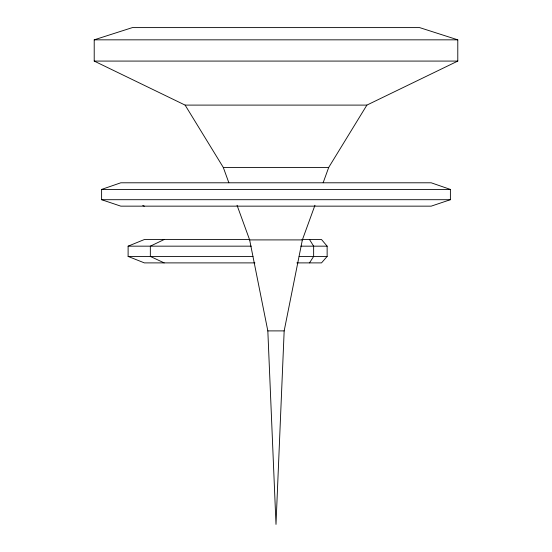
<?xml version="1.0" encoding="UTF-8"?>
<svg xmlns="http://www.w3.org/2000/svg" width="552" height="552" viewBox="0 0 552 552"><rect width="100%" height="100%" fill="white"/><g stroke="black" fill="none" stroke-linecap="round" stroke-linejoin="round"><path stroke-width="0.83" d="M314.95 205.275L302.358 239.906L284.17 330.896L276 524.4L267.83 330.896L249.642 239.906L237.049 205.275M323.155 182.719L328.716 167.415L366.894 105.101L457.787 61.079L457.787 39.834L419.61 27.6L132.39 27.6L94.213 39.834L94.213 61.079L185.106 105.101L366.894 105.101M309.506 262.89L313.639 256.432L313.639 246.164L309.506 239.527M301.951 239.527L321.512 239.527L327.136 246.164L327.136 256.432L321.512 262.89L296.845 262.89M164.165 239.527L150.337 246.164L150.337 256.432L164.165 262.89M254.914 262.89L144.382 262.89L128.112 256.432L128.112 246.164L144.382 239.527L249.759 239.527M101.609 189.426L120.791 182.795L431.209 182.795L450.391 189.426L450.391 199.7L431.209 206.151L120.791 206.151L101.609 199.7L101.609 189.426L450.391 189.426M94.213 39.834L457.787 39.834M94.213 61.079L457.787 61.079M185.106 105.101L223.284 167.415L328.716 167.415M101.609 199.7L450.391 199.7M249.642 239.906L302.358 239.906M128.112 246.164L251.298 246.164M300.826 246.164L327.136 246.164M128.112 256.432L253.002 256.432M299.122 256.432L327.136 256.432M267.83 330.896L284.17 330.896M142.775 205.537L144.32 206.151M223.284 167.415L228.845 182.719"/></g></svg>
